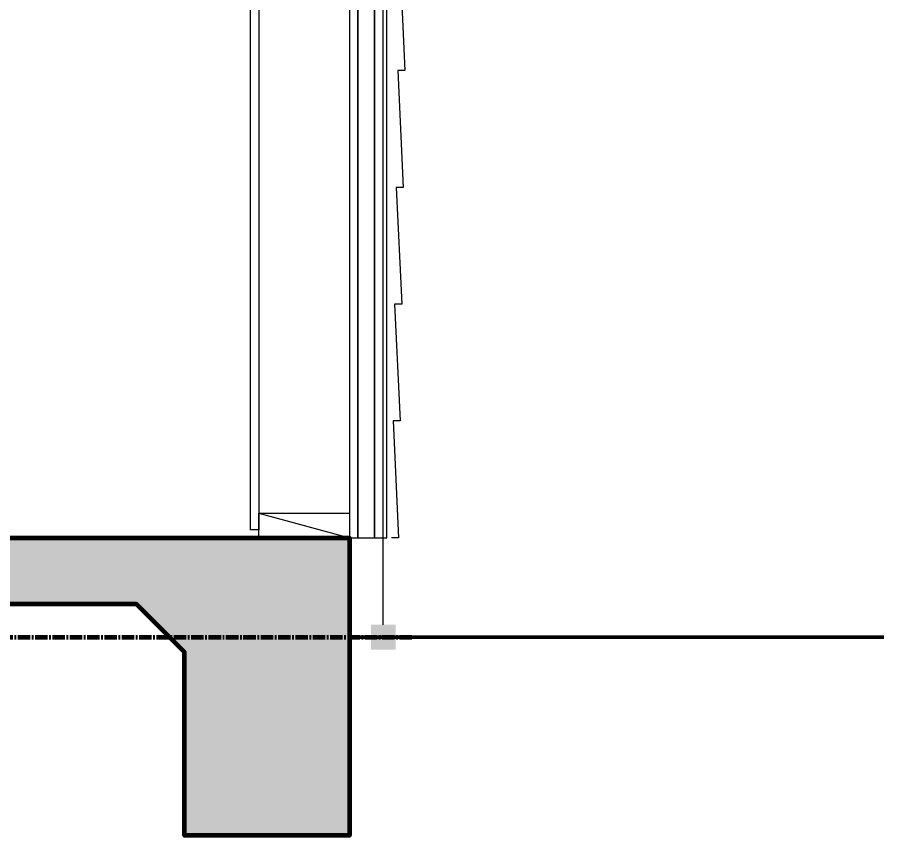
# Model space of a CAD drawing. Header units: inches. Extents: x -3905 to 10892, y 1064 to 9590.
# Drawn here: x 1931.1 to 1983.5, y 3060.6 to 3110.1 of the extents above; entities that cross this region are included whole.
import ezdxf

# ---------------------------------------------------------------- set-up
doc = ezdxf.new("R2010")
doc.units = ezdxf.units.IN
doc.header["$MEASUREMENT"] = 0
doc.header["$PDMODE"] = 3
doc.linetypes.add('CENTERLINE', pattern=[1.81, 0.75, -0.0625, 0.03, -0.0625, 0.75, -0.0625, 0.03, -0.0625])
doc.layers.add('ELEVATIONS', color=40, linetype='Continuous', lineweight=0)
doc.layers.add('SECTIONS', color=70, linetype='Continuous', lineweight=0)
doc.styles.add('DS-TXT1', font='arial.ttf', dxfattribs={"oblique": 10})
doc.dimstyles.new('DS-Fraction', dxfattribs={"dimtxt": 0.1, "dimasz": 0.035, "dimexe": 0.06, "dimexo": 0.06, "dimgap": 0.02, "dimtad": 0, "dimdec": 3, "dimzin": 0, "dimdsep": 46, "dimlunit": 4, "dimtxsty": 'DS-TXT1', "dimblk": 'BOXFILLED', "dimcen": -0.06, "dimclrd": 256, "dimclre": 256, "dimclrt": 256, "dimadec": 0, "dimazin": 0, "dimtfac": 1, "dimtdec": 3, "dimtmove": 1, "dimatfit": 3, "dimfxl": 1, "dimfrac": 2, "dimtolj": 1, "dimtzin": 0, "dimlwd": 0, "dimlwe": -1, "dimarcsym": 0})

# ---------------------------------------------------------------- blocks, each defined once
blk = doc.blocks.new('_BoxFilled')
at = {"color": 0, "linetype": 'ByBlock', "lineweight": -2}
blk.add_line((-0.5, 0), (-1, 0), dxfattribs=at)
at = {"color": 0, "linetype": 'ByBlock'}
blk.add_solid([(-0.5, 0.5), (0.5, 0.5), (-0.5, -0.5), (0.5, -0.5)], dxfattribs=at)
blk = doc.blocks.new('*D485')
at = {"layer": 'Defpoints', "color": 0, "linetype": 'Continuous', "lineweight": 5, "transparency": 16777216}
for p in [(1738.746, 3249.172), (1953.261, 3072.637), (1955.057, 3072.637)]:
    blk.add_point(p, dxfattribs=at)
at = {"layer": 'ELEVATIONS', "linetype": 'Continuous', "transparency": 16777216}
for p, q in [((1740.186, 3249.172), (1954.701, 3249.172)), ((1953.617, 3072.637), (1951.821, 3072.637))]:
    blk.add_line(p, q, dxfattribs=at)
at = {"layer": 'ELEVATIONS', "linetype": 'Continuous', "lineweight": 0, "transparency": 16777216}
for p, q in [((1953.261, 3247.672), (1953.261, 3214.097)), ((1953.261, 3074.137), (1953.261, 3194.098))]:
    blk.add_line(p, q, dxfattribs=at)
at = {"layer": 'ELEVATIONS', "linetype": 'Continuous', "lineweight": 0, "transparency": 16777216, "xscale": 1.5, "yscale": 1.5, "zscale": 1.5}
for p, rotation in [((1953.261, 3249.172), 90), ((1953.261, 3072.637), 270)]:
    blk.add_blockref('_BoxFilled', p, dxfattribs=dict(at, rotation=rotation))
at = {"layer": 'ELEVATIONS', "linetype": 'Continuous', "lineweight": 5, "transparency": 16777216, "insert": (1953.261, 3204.097), "char_height": 3, "attachment_point": 5, "rotation": 90, "style": 'DS-TXT1'}
blk.add_mtext('\\A1;14\'-8 1/2""', dxfattribs=at)

msp = doc.modelspace()

# ---------------------------------------------------------------- hatches: boundary and pattern name
at = {"layer": 'SECTIONS', "linetype": 'Continuous', "lineweight": 5}
h = msp.add_hatch(dxfattribs=at)
h.set_pattern_fill('AR-CONC', color=256)
h.set_pattern_definition([(50, (28.4826, 0), (7.172602, -0.627521), [0.75, -8.25]), (355, (28.4826, 0), (-1.387513, 7.521921), [0.6, -6.6]), (100.45144, (29.08, -0.052), (5.785088, 6.8944), [0.637402, -7.011421]), (46.1842, (28.4826, 2), (10.672413, -1.655193), [1.125, -12.375]), (96.63564, (29.372, 1.862), (9.34662, 9.741186), [0.956103, -10.517138]), (351.18416, (28.483, 2), (9.34662, 9.741186), [0.9, -9.9]), (21, (29.4826, 1.5), (5.969071, -4.026189), [0.75, -8.25]), (326, (29.4826, 1.5), (2.433153, 7.2515), [0.6, -6.6]), (71.45144, (29.98, 1.1645), (8.402224, 3.225312), [0.637402, -7.011421]), (37.5, (28.4826, 0), (0.1215986, 3.3289385), [0, -6.52, 0, -6.7, 0, -6.625]), (7.5, (28.4826, 0), (2.6306954, 3.944117), [0, -3.82, 0, -6.37, 0, -2.525]), (327.5, (26.2526, 0), (5.3382244, -0.2255487), [0, -2.5, 0, -7.8, 0, -10.35]), (317.5, (25.2526, 0), (5.8318617, 1.00105), [0, -3.25, 0, -5.18, 0, -7.35])])
h.paths.add_polyline_path([(1951.22855, 3078.63705), (1383.22855, 3078.63705), (1383.22855, 3073.0966), (1387.98287, 3073.0966), (1387.98287, 3072.31376), (1383.22855, 3072.31376), (1383.22855, 3060.63705), (1395.22855, 3060.63705), (1395.22855, 3071.73578), (1398.12982, 3074.63705), (1553.65358, 3074.63705), (1556.55485, 3071.73578), (1556.55485, 3060.63705), (1568.55485, 3060.63705), (1568.55485, 3071.73578), (1571.45612, 3074.63705), (1785.32728, 3074.63705), (1788.22855, 3071.73578), (1788.22855, 3060.63705), (1800.22855, 3060.63705), (1800.22855, 3071.73578), (1803.12982, 3074.63705), (1938.32728, 3074.63705), (1941.22855, 3071.73578), (1941.22855, 3060.63705), (1951.22855, 3060.63705)])

# ---------------------------------------------------------------- linework, layer by layer
at = {"layer": 'ELEVATIONS', "linetype": 'CENTERLINE', "lineweight": 60}
msp.add_lwpolyline([(1925.49599, 3078.63705), (1922.74599, 3078.63705), (1922.74599, 3072.63705), (1955.05742, 3072.63705)], dxfattribs=at)
at = {"layer": 'SECTIONS', "linetype": 'Continuous', "lineweight": 5}
for p, q in [((1954.23439, 3113.95504), (1954.56574, 3106.89404)), ((1954.56574, 3106.89404), (1954.13971, 3106.89404)), ((1954.13971, 3106.89404), (1954.47107, 3099.83303)), ((1954.47107, 3099.83303), (1954.04504, 3099.83303)), ((1954.04504, 3099.83303), (1954.3764, 3092.77203)), ((1954.3764, 3092.77203), (1953.95037, 3092.77203)), ((1953.95037, 3092.77203), (1954.28172, 3085.71103)), ((1954.28172, 3085.71103), (1953.85569, 3085.71103)), ((1953.85569, 3085.71103), (1954.18705, 3078.65002)), ((1945.72855, 3080.13705), (1951.22855, 3078.63705)), ((1954.18705, 3078.65002), (1953.76102, 3078.65002))]:
    msp.add_line(p, q, dxfattribs=at)
at = {"layer": 'SECTIONS', "lineweight": 50}
msp.add_line((1983.53998, 3072.63705), (1951.22855, 3072.63705), dxfattribs=at)
at = {"layer": 'SECTIONS', "linetype": 'Continuous', "lineweight": 5}
for points in [[(1945.72855, 3079.13705), (1945.22855, 3079.13705), (1945.22855, 3131.66705), (1945.72855, 3131.66705)], [(1951.22855, 3078.63705), (1951.72855, 3078.63705), (1951.72855, 3131.66705), (1951.22855, 3131.66705)], [(1951.72855, 3078.63705), (1952.72855, 3078.63705), (1952.72855, 3131.66705), (1951.72855, 3131.66705)], [(1952.72855, 3078.63705), (1953.47855, 3078.63705), (1953.47855, 3131.66705), (1952.72855, 3131.66705)], [(1951.22855, 3078.63705), (1945.72855, 3078.63705), (1945.72855, 3080.13705), (1951.22855, 3080.13705)]]:
    msp.add_lwpolyline(points, close=True, dxfattribs=at)
at = {"layer": 'SECTIONS', "lineweight": 60}
msp.add_lwpolyline([(1383.22855, 3078.63705), (1951.22855, 3078.63705), (1951.22855, 3060.63705), (1941.22855, 3060.63705), (1941.22855, 3071.73578), (1938.32728, 3074.63705), (1803.12982, 3074.63705), (1800.22855, 3071.73578), (1800.22855, 3060.63705), (1788.22855, 3060.63705), (1788.22855, 3071.73578), (1785.32728, 3074.63705), (1571.45612, 3074.63705)], dxfattribs=at)

# ---------------------------------------------------------------- dimensions: what is measured, and where the dimension line sits
at = {"layer": 'ELEVATIONS', "linetype": 'Continuous', "lineweight": 5}
dim = msp.add_linear_dim(base=(1953.26095, 3072.63705), p1=(1738.74599, 3249.17207), p2=(1955.05742, 3072.63705), angle=90, dimstyle='DS-Fraction', override={"dimscale": 24, "dimtxt": 0.125, "dimasz": 0.0625, "dimpost": '"'}, dxfattribs=at)
dim.commit()
dim.dimension.update_dxf_attribs({"geometry": '*D485', "text_midpoint": (1953.26095, 3204.09733), "dimtype": 160})

doc.saveas('drawing.dxf')
